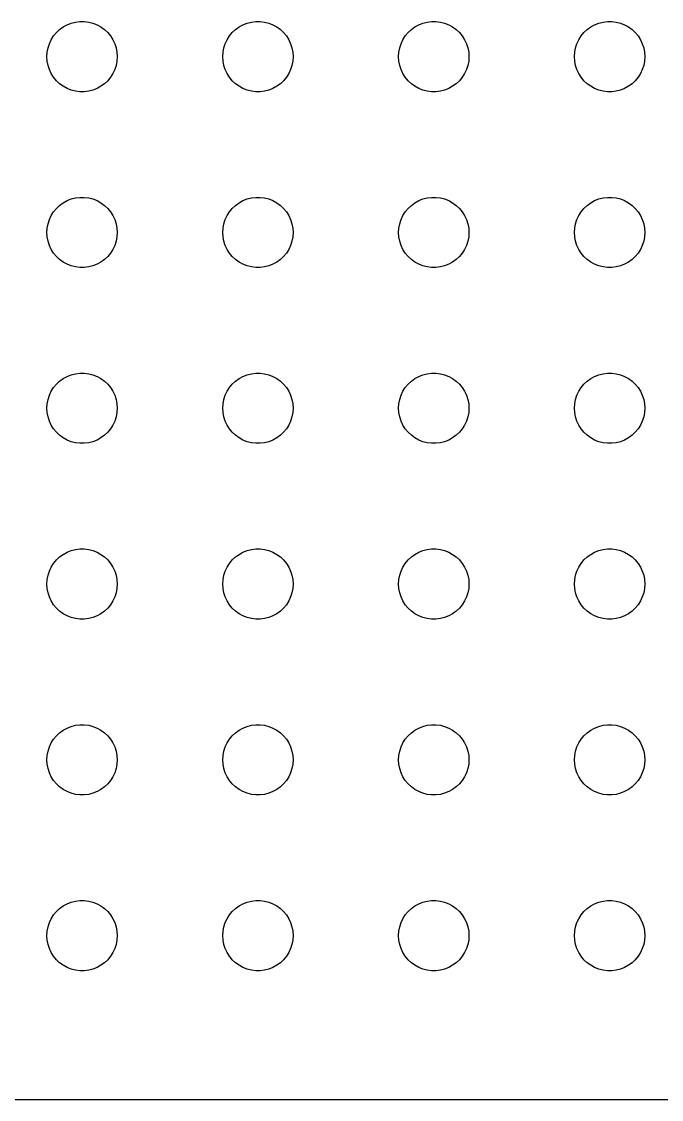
# Model space of a CAD drawing. Header units: metres. Extents: x -104 to 104, y -104 to 104.
# Drawn here: x 49.92 to 77.21, y -104.49 to -58.5 of the extents above; entities that cross this region are included whole.
import ezdxf

# ---------------------------------------------------------------- set-up
doc = ezdxf.new("R2010")
doc.units = ezdxf.units.M

msp = doc.modelspace()

# ---------------------------------------------------------------- linework, layer by layer
for p, q in [((51.4065, -58.9732), (51.5439, -58.8442)), ((51.5439, -58.8442), (51.6963, -58.7335)), ((51.6963, -58.7335), (51.8613, -58.6428)), ((51.8613, -58.6428), (52.0365, -58.5734)), ((52.0365, -58.5734), (52.2189, -58.5266)), ((52.2189, -58.5266), (52.4058, -58.503)), ((52.4058, -58.503), (52.5942, -58.503)), ((52.5942, -58.503), (52.7811, -58.5266)), ((52.7811, -58.5266), (52.9635, -58.5734)), ((52.9635, -58.5734), (53.1387, -58.6428)), ((53.1387, -58.6428), (53.3037, -58.7335)), ((53.3037, -58.7335), (53.4561, -58.8442)), ((53.4561, -58.8442), (53.5934, -58.9732)), ((58.9065, -58.9732), (59.0439, -58.8442)), ((59.0439, -58.8442), (59.1963, -58.7335)), ((59.1963, -58.7335), (59.3613, -58.6428)), ((59.3613, -58.6428), (59.5365, -58.5734)), ((59.5365, -58.5734), (59.7189, -58.5266)), ((59.7189, -58.5266), (59.9058, -58.503)), ((59.9058, -58.503), (60.0942, -58.503)), ((60.0942, -58.503), (60.2811, -58.5266)), ((60.2811, -58.5266), (60.4635, -58.5734)), ((60.4635, -58.5734), (60.6387, -58.6428)), ((60.6387, -58.6428), (60.8037, -58.7335)), ((60.8037, -58.7335), (60.9561, -58.8442)), ((60.9561, -58.8442), (61.0934, -58.9732)), ((66.4065, -58.9732), (66.5439, -58.8442)), ((66.5439, -58.8442), (66.6963, -58.7335)), ((66.6963, -58.7335), (66.8613, -58.6428)), ((66.8613, -58.6428), (67.0365, -58.5734)), ((67.0365, -58.5734), (67.2189, -58.5266)), ((67.2189, -58.5266), (67.4058, -58.503)), ((67.4058, -58.503), (67.5942, -58.503)), ((67.5942, -58.503), (67.7811, -58.5266)), ((67.7811, -58.5266), (67.9635, -58.5734)), ((67.9635, -58.5734), (68.1387, -58.6428)), ((68.1387, -58.6428), (68.3037, -58.7335)), ((68.3037, -58.7335), (68.4561, -58.8442)), ((68.4561, -58.8442), (68.5934, -58.9732)), ((73.9065, -58.9732), (74.0439, -58.8442)), ((74.0439, -58.8442), (74.1963, -58.7335)), ((74.1963, -58.7335), (74.3613, -58.6428)), ((74.3613, -58.6428), (74.5365, -58.5734)), ((74.5365, -58.5734), (74.7189, -58.5266)), ((74.7189, -58.5266), (74.9058, -58.503)), ((74.9058, -58.503), (75.0942, -58.503)), ((75.0942, -58.503), (75.2811, -58.5266)), ((75.2811, -58.5266), (75.4635, -58.5734)), ((75.4635, -58.5734), (75.6387, -58.6428)), ((75.6387, -58.6428), (75.8037, -58.7335)), ((75.8037, -58.7335), (75.9561, -58.8442)), ((75.9561, -58.8442), (76.0934, -58.9732)), ((51.1053, -59.4478), (51.1855, -59.2774)), ((51.1855, -59.2774), (51.2865, -59.1183)), ((51.2865, -59.1183), (51.4065, -58.9732)), ((53.5934, -58.9732), (53.7135, -59.1183)), ((53.7135, -59.1183), (53.8145, -59.2774)), ((53.8145, -59.2774), (53.8947, -59.4478)), ((58.6053, -59.4478), (58.6855, -59.2774)), ((58.6855, -59.2774), (58.7865, -59.1183)), ((58.7865, -59.1183), (58.9065, -58.9732)), ((61.0934, -58.9732), (61.2135, -59.1183)), ((61.2135, -59.1183), (61.3145, -59.2774)), ((61.3145, -59.2774), (61.3947, -59.4478)), ((66.1053, -59.4478), (66.1855, -59.2774)), ((66.1855, -59.2774), (66.2865, -59.1183)), ((66.2865, -59.1183), (66.4065, -58.9732)), ((68.5934, -58.9732), (68.7135, -59.1183)), ((68.7135, -59.1183), (68.8145, -59.2774)), ((68.8145, -59.2774), (68.8947, -59.4478)), ((73.6053, -59.4478), (73.6855, -59.2774)), ((73.6855, -59.2774), (73.7865, -59.1183)), ((73.7865, -59.1183), (73.9065, -58.9732)), ((76.0934, -58.9732), (76.2135, -59.1183)), ((76.2135, -59.1183), (76.3145, -59.2774)), ((76.3145, -59.2774), (76.3947, -59.4478)), ((51.0118, -59.812), (51.0471, -59.627)), ((51.0471, -59.627), (51.1053, -59.4478)), ((53.8947, -59.4478), (53.9529, -59.627)), ((53.9529, -59.627), (53.9882, -59.812)), ((58.5118, -59.812), (58.5471, -59.627)), ((58.5471, -59.627), (58.6053, -59.4478)), ((61.3947, -59.4478), (61.4529, -59.627)), ((61.4529, -59.627), (61.4882, -59.812)), ((66.0118, -59.812), (66.0471, -59.627)), ((66.0471, -59.627), (66.1053, -59.4478)), ((68.8947, -59.4478), (68.9529, -59.627)), ((68.9529, -59.627), (68.9882, -59.812)), ((73.5118, -59.812), (73.5471, -59.627)), ((73.5471, -59.627), (73.6053, -59.4478)), ((76.3947, -59.4478), (76.4529, -59.627)), ((76.4529, -59.627), (76.4882, -59.812)), ((51, -60), (51.0118, -59.812)), ((51.0118, -60.188), (51, -60)), ((51.0471, -60.373), (51.0118, -60.188)), ((53.9882, -60.188), (53.9529, -60.373)), ((53.9882, -59.812), (54, -60)), ((54, -60), (53.9882, -60.188)), ((58.5, -60), (58.5118, -59.812)), ((58.5118, -60.188), (58.5, -60)), ((58.5471, -60.373), (58.5118, -60.188)), ((61.4882, -60.188), (61.4529, -60.373)), ((61.4882, -59.812), (61.5, -60)), ((61.5, -60), (61.4882, -60.188)), ((66, -60), (66.0118, -59.812)), ((66.0118, -60.188), (66, -60)), ((66.0471, -60.373), (66.0118, -60.188)), ((68.9882, -60.188), (68.9529, -60.373)), ((68.9882, -59.812), (69, -60)), ((69, -60), (68.9882, -60.188)), ((73.5, -60), (73.5118, -59.812)), ((73.5118, -60.188), (73.5, -60)), ((73.5471, -60.373), (73.5118, -60.188)), ((76.4882, -60.188), (76.4529, -60.373)), ((76.4882, -59.812), (76.5, -60)), ((76.5, -60), (76.4882, -60.188)), ((51.1053, -60.5522), (51.0471, -60.373)), ((51.1855, -60.7226), (51.1053, -60.5522)), ((53.8947, -60.5522), (53.8145, -60.7226)), ((53.9529, -60.373), (53.8947, -60.5522)), ((58.6053, -60.5522), (58.5471, -60.373)), ((58.6855, -60.7226), (58.6053, -60.5522)), ((61.3947, -60.5522), (61.3145, -60.7226)), ((61.4529, -60.373), (61.3947, -60.5522)), ((66.1053, -60.5522), (66.0471, -60.373)), ((66.1855, -60.7226), (66.1053, -60.5522)), ((68.8947, -60.5522), (68.8145, -60.7226)), ((68.9529, -60.373), (68.8947, -60.5522)), ((73.6053, -60.5522), (73.5471, -60.373)), ((73.6855, -60.7226), (73.6053, -60.5522)), ((76.3947, -60.5522), (76.3145, -60.7226)), ((76.4529, -60.373), (76.3947, -60.5522)), ((51.2865, -60.8817), (51.1855, -60.7226)), ((51.4065, -61.0268), (51.2865, -60.8817)), ((51.5439, -61.1558), (51.4065, -61.0268)), ((51.6963, -61.2665), (51.5439, -61.1558)), ((53.4561, -61.1558), (53.3037, -61.2665)), ((53.5934, -61.0268), (53.4561, -61.1558)), ((53.7135, -60.8817), (53.5934, -61.0268)), ((53.8145, -60.7226), (53.7135, -60.8817)), ((58.7865, -60.8817), (58.6855, -60.7226)), ((58.9065, -61.0268), (58.7865, -60.8817)), ((59.0439, -61.1558), (58.9065, -61.0268)), ((59.1963, -61.2665), (59.0439, -61.1558)), ((60.9561, -61.1558), (60.8037, -61.2665)), ((61.0934, -61.0268), (60.9561, -61.1558)), ((61.2135, -60.8817), (61.0934, -61.0268)), ((61.3145, -60.7226), (61.2135, -60.8817)), ((66.2865, -60.8817), (66.1855, -60.7226)), ((66.4065, -61.0268), (66.2865, -60.8817)), ((66.5439, -61.1558), (66.4065, -61.0268)), ((66.6963, -61.2665), (66.5439, -61.1558)), ((68.4561, -61.1558), (68.3037, -61.2665)), ((68.5934, -61.0268), (68.4561, -61.1558)), ((68.7135, -60.8817), (68.5934, -61.0268)), ((68.8145, -60.7226), (68.7135, -60.8817)), ((73.7865, -60.8817), (73.6855, -60.7226)), ((73.9065, -61.0268), (73.7865, -60.8817)), ((74.0439, -61.1558), (73.9065, -61.0268)), ((74.1963, -61.2665), (74.0439, -61.1558)), ((75.9561, -61.1558), (75.8037, -61.2665)), ((76.0934, -61.0268), (75.9561, -61.1558)), ((76.2135, -60.8817), (76.0934, -61.0268)), ((76.3145, -60.7226), (76.2135, -60.8817)), ((51.8613, -61.3572), (51.6963, -61.2665)), ((52.0365, -61.4266), (51.8613, -61.3572)), ((52.2189, -61.4734), (52.0365, -61.4266)), ((52.4058, -61.497), (52.2189, -61.4734)), ((52.5942, -61.497), (52.4058, -61.497)), ((52.7811, -61.4734), (52.5942, -61.497)), ((52.9635, -61.4266), (52.7811, -61.4734)), ((53.1387, -61.3572), (52.9635, -61.4266)), ((53.3037, -61.2665), (53.1387, -61.3572)), ((59.3613, -61.3572), (59.1963, -61.2665)), ((59.5365, -61.4266), (59.3613, -61.3572)), ((59.7189, -61.4734), (59.5365, -61.4266)), ((59.9058, -61.497), (59.7189, -61.4734)), ((60.0942, -61.497), (59.9058, -61.497)), ((60.2811, -61.4734), (60.0942, -61.497)), ((60.4635, -61.4266), (60.2811, -61.4734)), ((60.6387, -61.3572), (60.4635, -61.4266)), ((60.8037, -61.2665), (60.6387, -61.3572)), ((66.8613, -61.3572), (66.6963, -61.2665)), ((67.0365, -61.4266), (66.8613, -61.3572)), ((67.2189, -61.4734), (67.0365, -61.4266)), ((67.4058, -61.497), (67.2189, -61.4734)), ((67.5942, -61.497), (67.4058, -61.497)), ((67.7811, -61.4734), (67.5942, -61.497)), ((67.9635, -61.4266), (67.7811, -61.4734)), ((68.1387, -61.3572), (67.9635, -61.4266)), ((68.3037, -61.2665), (68.1387, -61.3572)), ((74.3613, -61.3572), (74.1963, -61.2665)), ((74.5365, -61.4266), (74.3613, -61.3572)), ((74.7189, -61.4734), (74.5365, -61.4266)), ((74.9058, -61.497), (74.7189, -61.4734)), ((75.0942, -61.497), (74.9058, -61.497)), ((75.2811, -61.4734), (75.0942, -61.497)), ((75.4635, -61.4266), (75.2811, -61.4734)), ((75.6387, -61.3572), (75.4635, -61.4266)), ((75.8037, -61.2665), (75.6387, -61.3572)), ((51.6963, -66.2335), (51.8613, -66.1428)), ((51.8613, -66.1428), (52.0365, -66.0734)), ((52.0365, -66.0734), (52.2189, -66.0266)), ((52.2189, -66.0266), (52.4058, -66.003)), ((52.4058, -66.003), (52.5942, -66.003)), ((52.5942, -66.003), (52.7811, -66.0266)), ((52.7811, -66.0266), (52.9635, -66.0734)), ((52.9635, -66.0734), (53.1387, -66.1428)), ((53.1387, -66.1428), (53.3037, -66.2335)), ((59.1963, -66.2335), (59.3613, -66.1428)), ((59.3613, -66.1428), (59.5365, -66.0734)), ((59.5365, -66.0734), (59.7189, -66.0266)), ((59.7189, -66.0266), (59.9058, -66.003)), ((59.9058, -66.003), (60.0942, -66.003)), ((60.0942, -66.003), (60.2811, -66.0266)), ((60.2811, -66.0266), (60.4635, -66.0734)), ((60.4635, -66.0734), (60.6387, -66.1428)), ((60.6387, -66.1428), (60.8037, -66.2335)), ((66.6963, -66.2335), (66.8613, -66.1428)), ((66.8613, -66.1428), (67.0365, -66.0734)), ((67.0365, -66.0734), (67.2189, -66.0266)), ((67.2189, -66.0266), (67.4058, -66.003)), ((67.4058, -66.003), (67.5942, -66.003)), ((67.5942, -66.003), (67.7811, -66.0266)), ((67.7811, -66.0266), (67.9635, -66.0734)), ((67.9635, -66.0734), (68.1387, -66.1428)), ((68.1387, -66.1428), (68.3037, -66.2335)), ((74.1963, -66.2335), (74.3613, -66.1428)), ((74.3613, -66.1428), (74.5365, -66.0734)), ((74.5365, -66.0734), (74.7189, -66.0266)), ((74.7189, -66.0266), (74.9058, -66.003)), ((74.9058, -66.003), (75.0942, -66.003)), ((75.0942, -66.003), (75.2811, -66.0266)), ((75.2811, -66.0266), (75.4635, -66.0734)), ((75.4635, -66.0734), (75.6387, -66.1428)), ((75.6387, -66.1428), (75.8037, -66.2335)), ((51.1855, -66.7774), (51.2865, -66.6183)), ((51.2865, -66.6183), (51.4065, -66.4732)), ((51.4065, -66.4732), (51.5439, -66.3442)), ((51.5439, -66.3442), (51.6963, -66.2335)), ((53.3037, -66.2335), (53.4561, -66.3442)), ((53.4561, -66.3442), (53.5934, -66.4732)), ((53.5934, -66.4732), (53.7135, -66.6183)), ((53.7135, -66.6183), (53.8145, -66.7774)), ((58.6855, -66.7774), (58.7865, -66.6183)), ((58.7865, -66.6183), (58.9065, -66.4732)), ((58.9065, -66.4732), (59.0439, -66.3442)), ((59.0439, -66.3442), (59.1963, -66.2335)), ((60.8037, -66.2335), (60.9561, -66.3442)), ((60.9561, -66.3442), (61.0934, -66.4732)), ((61.0934, -66.4732), (61.2135, -66.6183)), ((61.2135, -66.6183), (61.3145, -66.7774)), ((66.1855, -66.7774), (66.2865, -66.6183)), ((66.2865, -66.6183), (66.4065, -66.4732)), ((66.4065, -66.4732), (66.5439, -66.3442)), ((66.5439, -66.3442), (66.6963, -66.2335)), ((68.3037, -66.2335), (68.4561, -66.3442)), ((68.4561, -66.3442), (68.5934, -66.4732)), ((68.5934, -66.4732), (68.7135, -66.6183)), ((68.7135, -66.6183), (68.8145, -66.7774)), ((73.6855, -66.7774), (73.7865, -66.6183)), ((73.7865, -66.6183), (73.9065, -66.4732)), ((73.9065, -66.4732), (74.0439, -66.3442)), ((74.0439, -66.3442), (74.1963, -66.2335)), ((75.8037, -66.2335), (75.9561, -66.3442)), ((75.9561, -66.3442), (76.0934, -66.4732)), ((76.0934, -66.4732), (76.2135, -66.6183)), ((76.2135, -66.6183), (76.3145, -66.7774)), ((51.0118, -67.312), (51.0471, -67.127)), ((51.0471, -67.127), (51.1053, -66.9478)), ((51.1053, -66.9478), (51.1855, -66.7774)), ((53.8145, -66.7774), (53.8947, -66.9478)), ((53.8947, -66.9478), (53.9529, -67.127)), ((53.9529, -67.127), (53.9882, -67.312)), ((58.5118, -67.312), (58.5471, -67.127)), ((58.5471, -67.127), (58.6053, -66.9478)), ((58.6053, -66.9478), (58.6855, -66.7774)), ((61.3145, -66.7774), (61.3947, -66.9478)), ((61.3947, -66.9478), (61.4529, -67.127)), ((61.4529, -67.127), (61.4882, -67.312)), ((66.0118, -67.312), (66.0471, -67.127)), ((66.0471, -67.127), (66.1053, -66.9478)), ((66.1053, -66.9478), (66.1855, -66.7774)), ((68.8145, -66.7774), (68.8947, -66.9478)), ((68.8947, -66.9478), (68.9529, -67.127)), ((68.9529, -67.127), (68.9882, -67.312)), ((73.5118, -67.312), (73.5471, -67.127)), ((73.5471, -67.127), (73.6053, -66.9478)), ((73.6053, -66.9478), (73.6855, -66.7774)), ((76.3145, -66.7774), (76.3947, -66.9478)), ((76.3947, -66.9478), (76.4529, -67.127)), ((76.4529, -67.127), (76.4882, -67.312)), ((51, -67.5), (51.0118, -67.312)), ((51.0118, -67.688), (51, -67.5)), ((53.9882, -67.312), (54, -67.5)), ((54, -67.5), (53.9882, -67.688)), ((58.5, -67.5), (58.5118, -67.312)), ((58.5118, -67.688), (58.5, -67.5)), ((61.4882, -67.312), (61.5, -67.5)), ((61.5, -67.5), (61.4882, -67.688)), ((66, -67.5), (66.0118, -67.312)), ((66.0118, -67.688), (66, -67.5)), ((68.9882, -67.312), (69, -67.5)), ((69, -67.5), (68.9882, -67.688)), ((73.5, -67.5), (73.5118, -67.312)), ((73.5118, -67.688), (73.5, -67.5)), ((76.4882, -67.312), (76.5, -67.5)), ((76.5, -67.5), (76.4882, -67.688)), ((51.0471, -67.873), (51.0118, -67.688)), ((51.1053, -68.0522), (51.0471, -67.873)), ((51.1855, -68.2226), (51.1053, -68.0522)), ((53.8947, -68.0522), (53.8145, -68.2226)), ((53.9529, -67.873), (53.8947, -68.0522)), ((53.9882, -67.688), (53.9529, -67.873)), ((58.5471, -67.873), (58.5118, -67.688)), ((58.6053, -68.0522), (58.5471, -67.873)), ((58.6855, -68.2226), (58.6053, -68.0522)), ((61.3947, -68.0522), (61.3145, -68.2226)), ((61.4529, -67.873), (61.3947, -68.0522)), ((61.4882, -67.688), (61.4529, -67.873)), ((66.0471, -67.873), (66.0118, -67.688)), ((66.1053, -68.0522), (66.0471, -67.873)), ((66.1855, -68.2226), (66.1053, -68.0522)), ((68.8947, -68.0522), (68.8145, -68.2226)), ((68.9529, -67.873), (68.8947, -68.0522)), ((68.9882, -67.688), (68.9529, -67.873)), ((73.5471, -67.873), (73.5118, -67.688)), ((73.6053, -68.0522), (73.5471, -67.873)), ((73.6855, -68.2226), (73.6053, -68.0522)), ((76.3947, -68.0522), (76.3145, -68.2226)), ((76.4529, -67.873), (76.3947, -68.0522)), ((76.4882, -67.688), (76.4529, -67.873)), ((51.2865, -68.3817), (51.1855, -68.2226)), ((51.4065, -68.5268), (51.2865, -68.3817)), ((53.7135, -68.3817), (53.5934, -68.5268)), ((53.8145, -68.2226), (53.7135, -68.3817)), ((58.7865, -68.3817), (58.6855, -68.2226)), ((58.9065, -68.5268), (58.7865, -68.3817)), ((61.2135, -68.3817), (61.0934, -68.5268)), ((61.3145, -68.2226), (61.2135, -68.3817)), ((66.2865, -68.3817), (66.1855, -68.2226)), ((66.4065, -68.5268), (66.2865, -68.3817)), ((68.7135, -68.3817), (68.5934, -68.5268)), ((68.8145, -68.2226), (68.7135, -68.3817)), ((73.7865, -68.3817), (73.6855, -68.2226)), ((73.9065, -68.5268), (73.7865, -68.3817)), ((76.2135, -68.3817), (76.0934, -68.5268)), ((76.3145, -68.2226), (76.2135, -68.3817)), ((51.5439, -68.6558), (51.4065, -68.5268)), ((51.6963, -68.7665), (51.5439, -68.6558)), ((51.8613, -68.8572), (51.6963, -68.7665)), ((52.0365, -68.9266), (51.8613, -68.8572)), ((52.2189, -68.9734), (52.0365, -68.9266)), ((52.4058, -68.997), (52.2189, -68.9734)), ((52.7811, -68.9734), (52.5942, -68.997)), ((52.9635, -68.9266), (52.7811, -68.9734)), ((53.1387, -68.8572), (52.9635, -68.9266)), ((53.3037, -68.7665), (53.1387, -68.8572)), ((53.4561, -68.6558), (53.3037, -68.7665)), ((53.5934, -68.5268), (53.4561, -68.6558)), ((59.0439, -68.6558), (58.9065, -68.5268)), ((59.1963, -68.7665), (59.0439, -68.6558)), ((59.3613, -68.8572), (59.1963, -68.7665)), ((59.5365, -68.9266), (59.3613, -68.8572)), ((59.7189, -68.9734), (59.5365, -68.9266)), ((59.9058, -68.997), (59.7189, -68.9734)), ((60.2811, -68.9734), (60.0942, -68.997)), ((60.4635, -68.9266), (60.2811, -68.9734)), ((60.6387, -68.8572), (60.4635, -68.9266)), ((60.8037, -68.7665), (60.6387, -68.8572)), ((60.9561, -68.6558), (60.8037, -68.7665)), ((61.0934, -68.5268), (60.9561, -68.6558)), ((66.5439, -68.6558), (66.4065, -68.5268)), ((66.6963, -68.7665), (66.5439, -68.6558)), ((66.8613, -68.8572), (66.6963, -68.7665)), ((67.0365, -68.9266), (66.8613, -68.8572)), ((67.2189, -68.9734), (67.0365, -68.9266)), ((67.4058, -68.997), (67.2189, -68.9734)), ((67.7811, -68.9734), (67.5942, -68.997)), ((67.9635, -68.9266), (67.7811, -68.9734)), ((68.1387, -68.8572), (67.9635, -68.9266)), ((68.3037, -68.7665), (68.1387, -68.8572)), ((68.4561, -68.6558), (68.3037, -68.7665)), ((68.5934, -68.5268), (68.4561, -68.6558)), ((74.0439, -68.6558), (73.9065, -68.5268)), ((74.1963, -68.7665), (74.0439, -68.6558)), ((74.3613, -68.8572), (74.1963, -68.7665)), ((74.5365, -68.9266), (74.3613, -68.8572)), ((74.7189, -68.9734), (74.5365, -68.9266)), ((74.9058, -68.997), (74.7189, -68.9734)), ((75.2811, -68.9734), (75.0942, -68.997)), ((75.4635, -68.9266), (75.2811, -68.9734)), ((75.6387, -68.8572), (75.4635, -68.9266)), ((75.8037, -68.7665), (75.6387, -68.8572)), ((75.9561, -68.6558), (75.8037, -68.7665)), ((76.0934, -68.5268), (75.9561, -68.6558)), ((52.5942, -68.997), (52.4058, -68.997)), ((60.0942, -68.997), (59.9058, -68.997)), ((67.5942, -68.997), (67.4058, -68.997)), ((75.0942, -68.997), (74.9058, -68.997)), ((51.8613, -73.6428), (52.0365, -73.5734)), ((52.0365, -73.5734), (52.2189, -73.5266)), ((52.2189, -73.5266), (52.4058, -73.503)), ((52.4058, -73.503), (52.5942, -73.503)), ((52.5942, -73.503), (52.7811, -73.5266)), ((52.7811, -73.5266), (52.9635, -73.5734)), ((52.9635, -73.5734), (53.1387, -73.6428)), ((59.3613, -73.6428), (59.5365, -73.5734)), ((59.5365, -73.5734), (59.7189, -73.5266)), ((59.7189, -73.5266), (59.9058, -73.503)), ((59.9058, -73.503), (60.0942, -73.503)), ((60.0942, -73.503), (60.2811, -73.5266)), ((60.2811, -73.5266), (60.4635, -73.5734)), ((60.4635, -73.5734), (60.6387, -73.6428)), ((66.8613, -73.6428), (67.0365, -73.5734)), ((67.0365, -73.5734), (67.2189, -73.5266)), ((67.2189, -73.5266), (67.4058, -73.503)), ((67.4058, -73.503), (67.5942, -73.503)), ((67.5942, -73.503), (67.7811, -73.5266)), ((67.7811, -73.5266), (67.9635, -73.5734)), ((67.9635, -73.5734), (68.1387, -73.6428)), ((74.3613, -73.6428), (74.5365, -73.5734)), ((74.5365, -73.5734), (74.7189, -73.5266)), ((74.7189, -73.5266), (74.9058, -73.503)), ((74.9058, -73.503), (75.0942, -73.503)), ((75.0942, -73.503), (75.2811, -73.5266)), ((75.2811, -73.5266), (75.4635, -73.5734)), ((75.4635, -73.5734), (75.6387, -73.6428)), ((51.2865, -74.1183), (51.4065, -73.9732)), ((51.4065, -73.9732), (51.5439, -73.8442)), ((51.5439, -73.8442), (51.6963, -73.7335)), ((51.6963, -73.7335), (51.8613, -73.6428)), ((53.1387, -73.6428), (53.3037, -73.7335)), ((53.3037, -73.7335), (53.4561, -73.8442)), ((53.4561, -73.8442), (53.5934, -73.9732)), ((53.5934, -73.9732), (53.7135, -74.1183)), ((58.7865, -74.1183), (58.9065, -73.9732)), ((58.9065, -73.9732), (59.0439, -73.8442)), ((59.0439, -73.8442), (59.1963, -73.7335)), ((59.1963, -73.7335), (59.3613, -73.6428)), ((60.6387, -73.6428), (60.8037, -73.7335)), ((60.8037, -73.7335), (60.9561, -73.8442)), ((60.9561, -73.8442), (61.0934, -73.9732)), ((61.0934, -73.9732), (61.2135, -74.1183)), ((66.2865, -74.1183), (66.4065, -73.9732)), ((66.4065, -73.9732), (66.5439, -73.8442)), ((66.5439, -73.8442), (66.6963, -73.7335)), ((66.6963, -73.7335), (66.8613, -73.6428)), ((68.1387, -73.6428), (68.3037, -73.7335)), ((68.3037, -73.7335), (68.4561, -73.8442)), ((68.4561, -73.8442), (68.5934, -73.9732)), ((68.5934, -73.9732), (68.7135, -74.1183)), ((73.7865, -74.1183), (73.9065, -73.9732)), ((73.9065, -73.9732), (74.0439, -73.8442)), ((74.0439, -73.8442), (74.1963, -73.7335)), ((74.1963, -73.7335), (74.3613, -73.6428)), ((75.6387, -73.6428), (75.8037, -73.7335)), ((75.8037, -73.7335), (75.9561, -73.8442)), ((75.9561, -73.8442), (76.0934, -73.9732)), ((76.0934, -73.9732), (76.2135, -74.1183)), ((51.0471, -74.627), (51.1053, -74.4478)), ((51.1053, -74.4478), (51.1855, -74.2774)), ((51.1855, -74.2774), (51.2865, -74.1183)), ((53.7135, -74.1183), (53.8145, -74.2774)), ((53.8145, -74.2774), (53.8947, -74.4478)), ((53.8947, -74.4478), (53.9529, -74.627)), ((58.5471, -74.627), (58.6053, -74.4478)), ((58.6053, -74.4478), (58.6855, -74.2774)), ((58.6855, -74.2774), (58.7865, -74.1183)), ((61.2135, -74.1183), (61.3145, -74.2774)), ((61.3145, -74.2774), (61.3947, -74.4478)), ((61.3947, -74.4478), (61.4529, -74.627)), ((66.0471, -74.627), (66.1053, -74.4478)), ((66.1053, -74.4478), (66.1855, -74.2774)), ((66.1855, -74.2774), (66.2865, -74.1183)), ((68.7135, -74.1183), (68.8145, -74.2774)), ((68.8145, -74.2774), (68.8947, -74.4478)), ((68.8947, -74.4478), (68.9529, -74.627)), ((73.5471, -74.627), (73.6053, -74.4478)), ((73.6053, -74.4478), (73.6855, -74.2774)), ((73.6855, -74.2774), (73.7865, -74.1183)), ((76.2135, -74.1183), (76.3145, -74.2774)), ((76.3145, -74.2774), (76.3947, -74.4478)), ((76.3947, -74.4478), (76.4529, -74.627)), ((51, -75), (51.0118, -74.812)), ((51.0118, -74.812), (51.0471, -74.627)), ((53.9529, -74.627), (53.9882, -74.812)), ((53.9882, -74.812), (54, -75)), ((58.5, -75), (58.5118, -74.812)), ((58.5118, -74.812), (58.5471, -74.627)), ((61.4529, -74.627), (61.4882, -74.812)), ((61.4882, -74.812), (61.5, -75)), ((66, -75), (66.0118, -74.812)), ((66.0118, -74.812), (66.0471, -74.627)), ((68.9529, -74.627), (68.9882, -74.812)), ((68.9882, -74.812), (69, -75)), ((73.5, -75), (73.5118, -74.812)), ((73.5118, -74.812), (73.5471, -74.627)), ((76.4529, -74.627), (76.4882, -74.812)), ((76.4882, -74.812), (76.5, -75)), ((51.0118, -75.188), (51, -75)), ((51.0471, -75.373), (51.0118, -75.188)), ((51.1053, -75.5522), (51.0471, -75.373)), ((53.9529, -75.373), (53.8947, -75.5522)), ((53.9882, -75.188), (53.9529, -75.373)), ((54, -75), (53.9882, -75.188)), ((58.5118, -75.188), (58.5, -75)), ((58.5471, -75.373), (58.5118, -75.188)), ((58.6053, -75.5522), (58.5471, -75.373)), ((61.4529, -75.373), (61.3947, -75.5522)), ((61.4882, -75.188), (61.4529, -75.373)), ((61.5, -75), (61.4882, -75.188)), ((66.0118, -75.188), (66, -75)), ((66.0471, -75.373), (66.0118, -75.188)), ((66.1053, -75.5522), (66.0471, -75.373)), ((68.9529, -75.373), (68.8947, -75.5522)), ((68.9882, -75.188), (68.9529, -75.373)), ((69, -75), (68.9882, -75.188)), ((73.5118, -75.188), (73.5, -75)), ((73.5471, -75.373), (73.5118, -75.188)), ((73.6053, -75.5522), (73.5471, -75.373)), ((76.4529, -75.373), (76.3947, -75.5522)), ((76.4882, -75.188), (76.4529, -75.373)), ((76.5, -75), (76.4882, -75.188)), ((51.1855, -75.7226), (51.1053, -75.5522)), ((51.2865, -75.8817), (51.1855, -75.7226)), ((53.8145, -75.7226), (53.7135, -75.8817)), ((53.8947, -75.5522), (53.8145, -75.7226)), ((58.6855, -75.7226), (58.6053, -75.5522)), ((58.7865, -75.8817), (58.6855, -75.7226)), ((61.3145, -75.7226), (61.2135, -75.8817)), ((61.3947, -75.5522), (61.3145, -75.7226)), ((66.1855, -75.7226), (66.1053, -75.5522)), ((66.2865, -75.8817), (66.1855, -75.7226)), ((68.8145, -75.7226), (68.7135, -75.8817)), ((68.8947, -75.5522), (68.8145, -75.7226)), ((73.6855, -75.7226), (73.6053, -75.5522)), ((73.7865, -75.8817), (73.6855, -75.7226)), ((76.3145, -75.7226), (76.2135, -75.8817)), ((76.3947, -75.5522), (76.3145, -75.7226)), ((51.4065, -76.0268), (51.2865, -75.8817)), ((51.5439, -76.1558), (51.4065, -76.0268)), ((51.6963, -76.2665), (51.5439, -76.1558)), ((51.8613, -76.3572), (51.6963, -76.2665)), ((53.3037, -76.2665), (53.1387, -76.3572)), ((53.4561, -76.1558), (53.3037, -76.2665)), ((53.5934, -76.0268), (53.4561, -76.1558)), ((53.7135, -75.8817), (53.5934, -76.0268)), ((58.9065, -76.0268), (58.7865, -75.8817)), ((59.0439, -76.1558), (58.9065, -76.0268)), ((59.1963, -76.2665), (59.0439, -76.1558)), ((59.3613, -76.3572), (59.1963, -76.2665)), ((60.8037, -76.2665), (60.6387, -76.3572)), ((60.9561, -76.1558), (60.8037, -76.2665)), ((61.0934, -76.0268), (60.9561, -76.1558)), ((61.2135, -75.8817), (61.0934, -76.0268)), ((66.4065, -76.0268), (66.2865, -75.8817)), ((66.5439, -76.1558), (66.4065, -76.0268)), ((66.6963, -76.2665), (66.5439, -76.1558)), ((66.8613, -76.3572), (66.6963, -76.2665)), ((68.3037, -76.2665), (68.1387, -76.3572)), ((68.4561, -76.1558), (68.3037, -76.2665)), ((68.5934, -76.0268), (68.4561, -76.1558)), ((68.7135, -75.8817), (68.5934, -76.0268)), ((73.9065, -76.0268), (73.7865, -75.8817)), ((74.0439, -76.1558), (73.9065, -76.0268)), ((74.1963, -76.2665), (74.0439, -76.1558)), ((74.3613, -76.3572), (74.1963, -76.2665)), ((75.8037, -76.2665), (75.6387, -76.3572)), ((75.9561, -76.1558), (75.8037, -76.2665)), ((76.0934, -76.0268), (75.9561, -76.1558)), ((76.2135, -75.8817), (76.0934, -76.0268)), ((52.0365, -76.4266), (51.8613, -76.3572)), ((52.2189, -76.4734), (52.0365, -76.4266)), ((52.4058, -76.497), (52.2189, -76.4734)), ((52.5942, -76.497), (52.4058, -76.497)), ((52.7811, -76.4734), (52.5942, -76.497)), ((52.9635, -76.4266), (52.7811, -76.4734)), ((53.1387, -76.3572), (52.9635, -76.4266)), ((59.5365, -76.4266), (59.3613, -76.3572)), ((59.7189, -76.4734), (59.5365, -76.4266)), ((59.9058, -76.497), (59.7189, -76.4734)), ((60.0942, -76.497), (59.9058, -76.497)), ((60.2811, -76.4734), (60.0942, -76.497)), ((60.4635, -76.4266), (60.2811, -76.4734)), ((60.6387, -76.3572), (60.4635, -76.4266)), ((67.0365, -76.4266), (66.8613, -76.3572)), ((67.2189, -76.4734), (67.0365, -76.4266)), ((67.4058, -76.497), (67.2189, -76.4734)), ((67.5942, -76.497), (67.4058, -76.497)), ((67.7811, -76.4734), (67.5942, -76.497)), ((67.9635, -76.4266), (67.7811, -76.4734)), ((68.1387, -76.3572), (67.9635, -76.4266)), ((74.5365, -76.4266), (74.3613, -76.3572)), ((74.7189, -76.4734), (74.5365, -76.4266)), ((74.9058, -76.497), (74.7189, -76.4734)), ((75.0942, -76.497), (74.9058, -76.497)), ((75.2811, -76.4734), (75.0942, -76.497)), ((75.4635, -76.4266), (75.2811, -76.4734)), ((75.6387, -76.3572), (75.4635, -76.4266)), ((51.4065, -81.4732), (51.5439, -81.3442)), ((51.5439, -81.3442), (51.6963, -81.2335)), ((51.6963, -81.2335), (51.8613, -81.1428)), ((51.8613, -81.1428), (52.0365, -81.0734)), ((52.0365, -81.0734), (52.2189, -81.0266)), ((52.2189, -81.0266), (52.4058, -81.003)), ((52.4058, -81.003), (52.5942, -81.003)), ((52.5942, -81.003), (52.7811, -81.0266)), ((52.7811, -81.0266), (52.9635, -81.0734)), ((52.9635, -81.0734), (53.1387, -81.1428)), ((53.1387, -81.1428), (53.3037, -81.2335)), ((53.3037, -81.2335), (53.4561, -81.3442)), ((53.4561, -81.3442), (53.5934, -81.4732)), ((58.9065, -81.4732), (59.0439, -81.3442)), ((59.0439, -81.3442), (59.1963, -81.2335)), ((59.1963, -81.2335), (59.3613, -81.1428)), ((59.3613, -81.1428), (59.5365, -81.0734)), ((59.5365, -81.0734), (59.7189, -81.0266)), ((59.7189, -81.0266), (59.9058, -81.003)), ((59.9058, -81.003), (60.0942, -81.003)), ((60.0942, -81.003), (60.2811, -81.0266)), ((60.2811, -81.0266), (60.4635, -81.0734)), ((60.4635, -81.0734), (60.6387, -81.1428)), ((60.6387, -81.1428), (60.8037, -81.2335)), ((60.8037, -81.2335), (60.9561, -81.3442)), ((60.9561, -81.3442), (61.0934, -81.4732)), ((66.4065, -81.4732), (66.5439, -81.3442)), ((66.5439, -81.3442), (66.6963, -81.2335)), ((66.6963, -81.2335), (66.8613, -81.1428)), ((66.8613, -81.1428), (67.0365, -81.0734)), ((67.0365, -81.0734), (67.2189, -81.0266)), ((67.2189, -81.0266), (67.4058, -81.003)), ((67.4058, -81.003), (67.5942, -81.003)), ((67.5942, -81.003), (67.7811, -81.0266)), ((67.7811, -81.0266), (67.9635, -81.0734)), ((67.9635, -81.0734), (68.1387, -81.1428)), ((68.1387, -81.1428), (68.3037, -81.2335)), ((68.3037, -81.2335), (68.4561, -81.3442)), ((68.4561, -81.3442), (68.5934, -81.4732)), ((73.9065, -81.4732), (74.0439, -81.3442)), ((74.0439, -81.3442), (74.1963, -81.2335)), ((74.1963, -81.2335), (74.3613, -81.1428)), ((74.3613, -81.1428), (74.5365, -81.0734)), ((74.5365, -81.0734), (74.7189, -81.0266)), ((74.7189, -81.0266), (74.9058, -81.003)), ((74.9058, -81.003), (75.0942, -81.003)), ((75.0942, -81.003), (75.2811, -81.0266)), ((75.2811, -81.0266), (75.4635, -81.0734)), ((75.4635, -81.0734), (75.6387, -81.1428)), ((75.6387, -81.1428), (75.8037, -81.2335)), ((75.8037, -81.2335), (75.9561, -81.3442)), ((75.9561, -81.3442), (76.0934, -81.4732)), ((51.1053, -81.9478), (51.1855, -81.7774)), ((51.1855, -81.7774), (51.2865, -81.6183)), ((51.2865, -81.6183), (51.4065, -81.4732)), ((53.5934, -81.4732), (53.7135, -81.6183)), ((53.7135, -81.6183), (53.8145, -81.7774)), ((53.8145, -81.7774), (53.8947, -81.9478)), ((58.6053, -81.9478), (58.6855, -81.7774)), ((58.6855, -81.7774), (58.7865, -81.6183)), ((58.7865, -81.6183), (58.9065, -81.4732)), ((61.0934, -81.4732), (61.2135, -81.6183)), ((61.2135, -81.6183), (61.3145, -81.7774)), ((61.3145, -81.7774), (61.3947, -81.9478)), ((66.1053, -81.9478), (66.1855, -81.7774)), ((66.1855, -81.7774), (66.2865, -81.6183)), ((66.2865, -81.6183), (66.4065, -81.4732)), ((68.5934, -81.4732), (68.7135, -81.6183)), ((68.7135, -81.6183), (68.8145, -81.7774)), ((68.8145, -81.7774), (68.8947, -81.9478)), ((73.6053, -81.9478), (73.6855, -81.7774)), ((73.6855, -81.7774), (73.7865, -81.6183)), ((73.7865, -81.6183), (73.9065, -81.4732)), ((76.0934, -81.4732), (76.2135, -81.6183)), ((76.2135, -81.6183), (76.3145, -81.7774)), ((76.3145, -81.7774), (76.3947, -81.9478)), ((51, -82.5), (51.0118, -82.312)), ((51.0118, -82.312), (51.0471, -82.127)), ((51.0471, -82.127), (51.1053, -81.9478)), ((53.8947, -81.9478), (53.9529, -82.127)), ((53.9529, -82.127), (53.9882, -82.312)), ((53.9882, -82.312), (54, -82.5)), ((58.5, -82.5), (58.5118, -82.312)), ((58.5118, -82.312), (58.5471, -82.127)), ((58.5471, -82.127), (58.6053, -81.9478)), ((61.3947, -81.9478), (61.4529, -82.127)), ((61.4529, -82.127), (61.4882, -82.312)), ((61.4882, -82.312), (61.5, -82.5)), ((66, -82.5), (66.0118, -82.312)), ((66.0118, -82.312), (66.0471, -82.127)), ((66.0471, -82.127), (66.1053, -81.9478)), ((68.8947, -81.9478), (68.9529, -82.127)), ((68.9529, -82.127), (68.9882, -82.312)), ((68.9882, -82.312), (69, -82.5)), ((73.5, -82.5), (73.5118, -82.312)), ((73.5118, -82.312), (73.5471, -82.127)), ((73.5471, -82.127), (73.6053, -81.9478)), ((76.3947, -81.9478), (76.4529, -82.127)), ((76.4529, -82.127), (76.4882, -82.312)), ((76.4882, -82.312), (76.5, -82.5)), ((51.0118, -82.688), (51, -82.5)), ((51.0471, -82.873), (51.0118, -82.688)), ((53.9882, -82.688), (53.9529, -82.873)), ((54, -82.5), (53.9882, -82.688)), ((58.5118, -82.688), (58.5, -82.5)), ((58.5471, -82.873), (58.5118, -82.688)), ((61.4882, -82.688), (61.4529, -82.873)), ((61.5, -82.5), (61.4882, -82.688)), ((66.0118, -82.688), (66, -82.5)), ((66.0471, -82.873), (66.0118, -82.688)), ((68.9882, -82.688), (68.9529, -82.873)), ((69, -82.5), (68.9882, -82.688)), ((73.5118, -82.688), (73.5, -82.5)), ((73.5471, -82.873), (73.5118, -82.688)), ((76.4882, -82.688), (76.4529, -82.873)), ((76.5, -82.5), (76.4882, -82.688)), ((51.1053, -83.0522), (51.0471, -82.873)), ((51.1855, -83.2226), (51.1053, -83.0522)), ((51.2865, -83.3817), (51.1855, -83.2226)), ((53.8145, -83.2226), (53.7135, -83.3817)), ((53.8947, -83.0522), (53.8145, -83.2226)), ((53.9529, -82.873), (53.8947, -83.0522)), ((58.6053, -83.0522), (58.5471, -82.873)), ((58.6855, -83.2226), (58.6053, -83.0522)), ((58.7865, -83.3817), (58.6855, -83.2226)), ((61.3145, -83.2226), (61.2135, -83.3817)), ((61.3947, -83.0522), (61.3145, -83.2226)), ((61.4529, -82.873), (61.3947, -83.0522)), ((66.1053, -83.0522), (66.0471, -82.873)), ((66.1855, -83.2226), (66.1053, -83.0522)), ((66.2865, -83.3817), (66.1855, -83.2226)), ((68.8145, -83.2226), (68.7135, -83.3817)), ((68.8947, -83.0522), (68.8145, -83.2226)), ((68.9529, -82.873), (68.8947, -83.0522)), ((73.6053, -83.0522), (73.5471, -82.873)), ((73.6855, -83.2226), (73.6053, -83.0522)), ((73.7865, -83.3817), (73.6855, -83.2226)), ((76.3145, -83.2226), (76.2135, -83.3817)), ((76.3947, -83.0522), (76.3145, -83.2226)), ((76.4529, -82.873), (76.3947, -83.0522)), ((51.4065, -83.5268), (51.2865, -83.3817)), ((51.5439, -83.6558), (51.4065, -83.5268)), ((51.6963, -83.7665), (51.5439, -83.6558)), ((53.4561, -83.6558), (53.3037, -83.7665)), ((53.5934, -83.5268), (53.4561, -83.6558)), ((53.7135, -83.3817), (53.5934, -83.5268)), ((58.9065, -83.5268), (58.7865, -83.3817)), ((59.0439, -83.6558), (58.9065, -83.5268)), ((59.1963, -83.7665), (59.0439, -83.6558)), ((60.9561, -83.6558), (60.8037, -83.7665)), ((61.0934, -83.5268), (60.9561, -83.6558)), ((61.2135, -83.3817), (61.0934, -83.5268)), ((66.4065, -83.5268), (66.2865, -83.3817)), ((66.5439, -83.6558), (66.4065, -83.5268)), ((66.6963, -83.7665), (66.5439, -83.6558)), ((68.4561, -83.6558), (68.3037, -83.7665)), ((68.5934, -83.5268), (68.4561, -83.6558)), ((68.7135, -83.3817), (68.5934, -83.5268)), ((73.9065, -83.5268), (73.7865, -83.3817)), ((74.0439, -83.6558), (73.9065, -83.5268)), ((74.1963, -83.7665), (74.0439, -83.6558)), ((75.9561, -83.6558), (75.8037, -83.7665)), ((76.0934, -83.5268), (75.9561, -83.6558)), ((76.2135, -83.3817), (76.0934, -83.5268)), ((51.8613, -83.8572), (51.6963, -83.7665)), ((52.0365, -83.9266), (51.8613, -83.8572)), ((52.2189, -83.9734), (52.0365, -83.9266)), ((52.4058, -83.997), (52.2189, -83.9734)), ((52.5942, -83.997), (52.4058, -83.997)), ((52.7811, -83.9734), (52.5942, -83.997)), ((52.9635, -83.9266), (52.7811, -83.9734)), ((53.1387, -83.8572), (52.9635, -83.9266)), ((53.3037, -83.7665), (53.1387, -83.8572)), ((59.3613, -83.8572), (59.1963, -83.7665)), ((59.5365, -83.9266), (59.3613, -83.8572)), ((59.7189, -83.9734), (59.5365, -83.9266)), ((59.9058, -83.997), (59.7189, -83.9734)), ((60.0942, -83.997), (59.9058, -83.997)), ((60.2811, -83.9734), (60.0942, -83.997)), ((60.4635, -83.9266), (60.2811, -83.9734)), ((60.6387, -83.8572), (60.4635, -83.9266)), ((60.8037, -83.7665), (60.6387, -83.8572)), ((66.8613, -83.8572), (66.6963, -83.7665)), ((67.0365, -83.9266), (66.8613, -83.8572)), ((67.2189, -83.9734), (67.0365, -83.9266)), ((67.4058, -83.997), (67.2189, -83.9734)), ((67.5942, -83.997), (67.4058, -83.997)), ((67.7811, -83.9734), (67.5942, -83.997)), ((67.9635, -83.9266), (67.7811, -83.9734)), ((68.1387, -83.8572), (67.9635, -83.9266)), ((68.3037, -83.7665), (68.1387, -83.8572)), ((74.3613, -83.8572), (74.1963, -83.7665)), ((74.5365, -83.9266), (74.3613, -83.8572)), ((74.7189, -83.9734), (74.5365, -83.9266)), ((74.9058, -83.997), (74.7189, -83.9734)), ((75.0942, -83.997), (74.9058, -83.997)), ((75.2811, -83.9734), (75.0942, -83.997)), ((75.4635, -83.9266), (75.2811, -83.9734)), ((75.6387, -83.8572), (75.4635, -83.9266)), ((75.8037, -83.7665), (75.6387, -83.8572)), ((51.5439, -88.8442), (51.6963, -88.7335)), ((51.6963, -88.7335), (51.8613, -88.6428)), ((51.8613, -88.6428), (52.0365, -88.5734)), ((52.0365, -88.5734), (52.2189, -88.5266)), ((52.2189, -88.5266), (52.4058, -88.503)), ((52.4058, -88.503), (52.5942, -88.503)), ((52.5942, -88.503), (52.7811, -88.5266)), ((52.7811, -88.5266), (52.9635, -88.5734)), ((52.9635, -88.5734), (53.1387, -88.6428)), ((53.1387, -88.6428), (53.3037, -88.7335)), ((53.3037, -88.7335), (53.4561, -88.8442)), ((59.0439, -88.8442), (59.1963, -88.7335)), ((59.1963, -88.7335), (59.3613, -88.6428)), ((59.3613, -88.6428), (59.5365, -88.5734)), ((59.5365, -88.5734), (59.7189, -88.5266)), ((59.7189, -88.5266), (59.9058, -88.503)), ((59.9058, -88.503), (60.0942, -88.503)), ((60.0942, -88.503), (60.2811, -88.5266)), ((60.2811, -88.5266), (60.4635, -88.5734)), ((60.4635, -88.5734), (60.6387, -88.6428)), ((60.6387, -88.6428), (60.8037, -88.7335)), ((60.8037, -88.7335), (60.9561, -88.8442)), ((66.5439, -88.8442), (66.6963, -88.7335)), ((66.6963, -88.7335), (66.8613, -88.6428)), ((66.8613, -88.6428), (67.0365, -88.5734)), ((67.0365, -88.5734), (67.2189, -88.5266)), ((67.2189, -88.5266), (67.4058, -88.503)), ((67.4058, -88.503), (67.5942, -88.503)), ((67.5942, -88.503), (67.7811, -88.5266)), ((67.7811, -88.5266), (67.9635, -88.5734)), ((67.9635, -88.5734), (68.1387, -88.6428)), ((68.1387, -88.6428), (68.3037, -88.7335)), ((68.3037, -88.7335), (68.4561, -88.8442)), ((74.0439, -88.8442), (74.1963, -88.7335)), ((74.1963, -88.7335), (74.3613, -88.6428)), ((74.3613, -88.6428), (74.5365, -88.5734)), ((74.5365, -88.5734), (74.7189, -88.5266)), ((74.7189, -88.5266), (74.9058, -88.503)), ((74.9058, -88.503), (75.0942, -88.503)), ((75.0942, -88.503), (75.2811, -88.5266)), ((75.2811, -88.5266), (75.4635, -88.5734)), ((75.4635, -88.5734), (75.6387, -88.6428)), ((75.6387, -88.6428), (75.8037, -88.7335)), ((75.8037, -88.7335), (75.9561, -88.8442)), ((51.1855, -89.2774), (51.2865, -89.1183)), ((51.2865, -89.1183), (51.4065, -88.9732)), ((51.4065, -88.9732), (51.5439, -88.8442)), ((53.4561, -88.8442), (53.5934, -88.9732)), ((53.5934, -88.9732), (53.7135, -89.1183)), ((53.7135, -89.1183), (53.8145, -89.2774)), ((58.6855, -89.2774), (58.7865, -89.1183)), ((58.7865, -89.1183), (58.9065, -88.9732)), ((58.9065, -88.9732), (59.0439, -88.8442)), ((60.9561, -88.8442), (61.0934, -88.9732)), ((61.0934, -88.9732), (61.2135, -89.1183)), ((61.2135, -89.1183), (61.3145, -89.2774)), ((66.1855, -89.2774), (66.2865, -89.1183)), ((66.2865, -89.1183), (66.4065, -88.9732)), ((66.4065, -88.9732), (66.5439, -88.8442)), ((68.4561, -88.8442), (68.5934, -88.9732)), ((68.5934, -88.9732), (68.7135, -89.1183)), ((68.7135, -89.1183), (68.8145, -89.2774)), ((73.6855, -89.2774), (73.7865, -89.1183)), ((73.7865, -89.1183), (73.9065, -88.9732)), ((73.9065, -88.9732), (74.0439, -88.8442)), ((75.9561, -88.8442), (76.0934, -88.9732)), ((76.0934, -88.9732), (76.2135, -89.1183)), ((76.2135, -89.1183), (76.3145, -89.2774)), ((51.0118, -89.812), (51.0471, -89.627)), ((51.0471, -89.627), (51.1053, -89.4478)), ((51.1053, -89.4478), (51.1855, -89.2774)), ((53.8145, -89.2774), (53.8947, -89.4478)), ((53.8947, -89.4478), (53.9529, -89.627)), ((53.9529, -89.627), (53.9882, -89.812)), ((58.5118, -89.812), (58.5471, -89.627)), ((58.5471, -89.627), (58.6053, -89.4478)), ((58.6053, -89.4478), (58.6855, -89.2774)), ((61.3145, -89.2774), (61.3947, -89.4478)), ((61.3947, -89.4478), (61.4529, -89.627)), ((61.4529, -89.627), (61.4882, -89.812)), ((66.0118, -89.812), (66.0471, -89.627)), ((66.0471, -89.627), (66.1053, -89.4478)), ((66.1053, -89.4478), (66.1855, -89.2774)), ((68.8145, -89.2774), (68.8947, -89.4478)), ((68.8947, -89.4478), (68.9529, -89.627)), ((68.9529, -89.627), (68.9882, -89.812)), ((73.5118, -89.812), (73.5471, -89.627)), ((73.5471, -89.627), (73.6053, -89.4478)), ((73.6053, -89.4478), (73.6855, -89.2774)), ((76.3145, -89.2774), (76.3947, -89.4478)), ((76.3947, -89.4478), (76.4529, -89.627)), ((76.4529, -89.627), (76.4882, -89.812)), ((51, -90), (51.0118, -89.812)), ((51.0118, -90.188), (51, -90)), ((53.9882, -89.812), (54, -90)), ((54, -90), (53.9882, -90.188)), ((58.5, -90), (58.5118, -89.812)), ((58.5118, -90.188), (58.5, -90)), ((61.4882, -89.812), (61.5, -90)), ((61.5, -90), (61.4882, -90.188)), ((66, -90), (66.0118, -89.812)), ((66.0118, -90.188), (66, -90)), ((68.9882, -89.812), (69, -90)), ((69, -90), (68.9882, -90.188)), ((73.5, -90), (73.5118, -89.812)), ((73.5118, -90.188), (73.5, -90)), ((76.4882, -89.812), (76.5, -90)), ((76.5, -90), (76.4882, -90.188)), ((51.0471, -90.373), (51.0118, -90.188)), ((51.1053, -90.5522), (51.0471, -90.373)), ((51.1855, -90.7226), (51.1053, -90.5522)), ((53.8947, -90.5522), (53.8145, -90.7226)), ((53.9529, -90.373), (53.8947, -90.5522)), ((53.9882, -90.188), (53.9529, -90.373)), ((58.5471, -90.373), (58.5118, -90.188)), ((58.6053, -90.5522), (58.5471, -90.373)), ((58.6855, -90.7226), (58.6053, -90.5522)), ((61.3947, -90.5522), (61.3145, -90.7226)), ((61.4529, -90.373), (61.3947, -90.5522)), ((61.4882, -90.188), (61.4529, -90.373)), ((66.0471, -90.373), (66.0118, -90.188)), ((66.1053, -90.5522), (66.0471, -90.373)), ((66.1855, -90.7226), (66.1053, -90.5522)), ((68.8947, -90.5522), (68.8145, -90.7226)), ((68.9529, -90.373), (68.8947, -90.5522)), ((68.9882, -90.188), (68.9529, -90.373)), ((73.5471, -90.373), (73.5118, -90.188)), ((73.6053, -90.5522), (73.5471, -90.373)), ((73.6855, -90.7226), (73.6053, -90.5522)), ((76.3947, -90.5522), (76.3145, -90.7226)), ((76.4529, -90.373), (76.3947, -90.5522)), ((76.4882, -90.188), (76.4529, -90.373)), ((51.2865, -90.8817), (51.1855, -90.7226)), ((51.4065, -91.0268), (51.2865, -90.8817)), ((51.5439, -91.1558), (51.4065, -91.0268)), ((53.5934, -91.0268), (53.4561, -91.1558)), ((53.7135, -90.8817), (53.5934, -91.0268)), ((53.8145, -90.7226), (53.7135, -90.8817)), ((58.7865, -90.8817), (58.6855, -90.7226)), ((58.9065, -91.0268), (58.7865, -90.8817)), ((59.0439, -91.1558), (58.9065, -91.0268)), ((61.0934, -91.0268), (60.9561, -91.1558)), ((61.2135, -90.8817), (61.0934, -91.0268)), ((61.3145, -90.7226), (61.2135, -90.8817)), ((66.2865, -90.8817), (66.1855, -90.7226)), ((66.4065, -91.0268), (66.2865, -90.8817)), ((66.5439, -91.1558), (66.4065, -91.0268)), ((68.5934, -91.0268), (68.4561, -91.1558)), ((68.7135, -90.8817), (68.5934, -91.0268)), ((68.8145, -90.7226), (68.7135, -90.8817)), ((73.7865, -90.8817), (73.6855, -90.7226)), ((73.9065, -91.0268), (73.7865, -90.8817)), ((74.0439, -91.1558), (73.9065, -91.0268)), ((76.0934, -91.0268), (75.9561, -91.1558)), ((76.2135, -90.8817), (76.0934, -91.0268)), ((76.3145, -90.7226), (76.2135, -90.8817)), ((51.6963, -91.2665), (51.5439, -91.1558)), ((51.8613, -91.3572), (51.6963, -91.2665)), ((52.0365, -91.4266), (51.8613, -91.3572)), ((52.2189, -91.4734), (52.0365, -91.4266)), ((52.4058, -91.497), (52.2189, -91.4734)), ((52.5942, -91.497), (52.4058, -91.497)), ((52.7811, -91.4734), (52.5942, -91.497)), ((52.9635, -91.4266), (52.7811, -91.4734)), ((53.1387, -91.3572), (52.9635, -91.4266)), ((53.3037, -91.2665), (53.1387, -91.3572)), ((53.4561, -91.1558), (53.3037, -91.2665)), ((59.1963, -91.2665), (59.0439, -91.1558)), ((59.3613, -91.3572), (59.1963, -91.2665)), ((59.5365, -91.4266), (59.3613, -91.3572)), ((59.7189, -91.4734), (59.5365, -91.4266)), ((59.9058, -91.497), (59.7189, -91.4734)), ((60.0942, -91.497), (59.9058, -91.497)), ((60.2811, -91.4734), (60.0942, -91.497)), ((60.4635, -91.4266), (60.2811, -91.4734)), ((60.6387, -91.3572), (60.4635, -91.4266)), ((60.8037, -91.2665), (60.6387, -91.3572)), ((60.9561, -91.1558), (60.8037, -91.2665)), ((66.6963, -91.2665), (66.5439, -91.1558)), ((66.8613, -91.3572), (66.6963, -91.2665)), ((67.0365, -91.4266), (66.8613, -91.3572)), ((67.2189, -91.4734), (67.0365, -91.4266)), ((67.4058, -91.497), (67.2189, -91.4734)), ((67.5942, -91.497), (67.4058, -91.497)), ((67.7811, -91.4734), (67.5942, -91.497)), ((67.9635, -91.4266), (67.7811, -91.4734)), ((68.1387, -91.3572), (67.9635, -91.4266)), ((68.3037, -91.2665), (68.1387, -91.3572)), ((68.4561, -91.1558), (68.3037, -91.2665)), ((74.1963, -91.2665), (74.0439, -91.1558)), ((74.3613, -91.3572), (74.1963, -91.2665)), ((74.5365, -91.4266), (74.3613, -91.3572)), ((74.7189, -91.4734), (74.5365, -91.4266)), ((74.9058, -91.497), (74.7189, -91.4734)), ((75.0942, -91.497), (74.9058, -91.497)), ((75.2811, -91.4734), (75.0942, -91.497)), ((75.4635, -91.4266), (75.2811, -91.4734)), ((75.6387, -91.3572), (75.4635, -91.4266)), ((75.8037, -91.2665), (75.6387, -91.3572)), ((75.9561, -91.1558), (75.8037, -91.2665)), ((51.8613, -96.1428), (52.0365, -96.0734)), ((52.0365, -96.0734), (52.2189, -96.0266)), ((52.2189, -96.0266), (52.4058, -96.003)), ((52.4058, -96.003), (52.5942, -96.003)), ((52.5942, -96.003), (52.7811, -96.0266)), ((52.7811, -96.0266), (52.9635, -96.0734)), ((52.9635, -96.0734), (53.1387, -96.1428)), ((59.3613, -96.1428), (59.5365, -96.0734)), ((59.5365, -96.0734), (59.7189, -96.0266)), ((59.7189, -96.0266), (59.9058, -96.003)), ((59.9058, -96.003), (60.0942, -96.003)), ((60.0942, -96.003), (60.2811, -96.0266)), ((60.2811, -96.0266), (60.4635, -96.0734)), ((60.4635, -96.0734), (60.6387, -96.1428)), ((66.8613, -96.1428), (67.0365, -96.0734)), ((67.0365, -96.0734), (67.2189, -96.0266)), ((67.2189, -96.0266), (67.4058, -96.003)), ((67.4058, -96.003), (67.5942, -96.003)), ((67.5942, -96.003), (67.7811, -96.0266)), ((67.7811, -96.0266), (67.9635, -96.0734)), ((67.9635, -96.0734), (68.1387, -96.1428)), ((74.3613, -96.1428), (74.5365, -96.0734)), ((74.5365, -96.0734), (74.7189, -96.0266)), ((74.7189, -96.0266), (74.9058, -96.003)), ((74.9058, -96.003), (75.0942, -96.003)), ((75.0942, -96.003), (75.2811, -96.0266)), ((75.2811, -96.0266), (75.4635, -96.0734)), ((75.4635, -96.0734), (75.6387, -96.1428)), ((51.2865, -96.6183), (51.4065, -96.4732)), ((51.4065, -96.4732), (51.5439, -96.3442)), ((51.5439, -96.3442), (51.6963, -96.2335)), ((51.6963, -96.2335), (51.8613, -96.1428)), ((53.1387, -96.1428), (53.3037, -96.2335)), ((53.3037, -96.2335), (53.4561, -96.3442)), ((53.4561, -96.3442), (53.5934, -96.4732)), ((53.5934, -96.4732), (53.7135, -96.6183)), ((58.7865, -96.6183), (58.9065, -96.4732)), ((58.9065, -96.4732), (59.0439, -96.3442)), ((59.0439, -96.3442), (59.1963, -96.2335)), ((59.1963, -96.2335), (59.3613, -96.1428)), ((60.6387, -96.1428), (60.8037, -96.2335)), ((60.8037, -96.2335), (60.9561, -96.3442)), ((60.9561, -96.3442), (61.0934, -96.4732)), ((61.0934, -96.4732), (61.2135, -96.6183)), ((66.2865, -96.6183), (66.4065, -96.4732)), ((66.4065, -96.4732), (66.5439, -96.3442)), ((66.5439, -96.3442), (66.6963, -96.2335)), ((66.6963, -96.2335), (66.8613, -96.1428)), ((68.1387, -96.1428), (68.3037, -96.2335)), ((68.3037, -96.2335), (68.4561, -96.3442)), ((68.4561, -96.3442), (68.5934, -96.4732)), ((68.5934, -96.4732), (68.7135, -96.6183)), ((73.7865, -96.6183), (73.9065, -96.4732)), ((73.9065, -96.4732), (74.0439, -96.3442)), ((74.0439, -96.3442), (74.1963, -96.2335)), ((74.1963, -96.2335), (74.3613, -96.1428)), ((75.6387, -96.1428), (75.8037, -96.2335)), ((75.8037, -96.2335), (75.9561, -96.3442)), ((75.9561, -96.3442), (76.0934, -96.4732)), ((76.0934, -96.4732), (76.2135, -96.6183)), ((51.0471, -97.127), (51.1053, -96.9478)), ((51.1053, -96.9478), (51.1855, -96.7774)), ((51.1855, -96.7774), (51.2865, -96.6183)), ((53.7135, -96.6183), (53.8145, -96.7774)), ((53.8145, -96.7774), (53.8947, -96.9478)), ((53.8947, -96.9478), (53.9529, -97.127)), ((58.5471, -97.127), (58.6053, -96.9478)), ((58.6053, -96.9478), (58.6855, -96.7774)), ((58.6855, -96.7774), (58.7865, -96.6183)), ((61.2135, -96.6183), (61.3145, -96.7774)), ((61.3145, -96.7774), (61.3947, -96.9478)), ((61.3947, -96.9478), (61.4529, -97.127)), ((66.0471, -97.127), (66.1053, -96.9478)), ((66.1053, -96.9478), (66.1855, -96.7774)), ((66.1855, -96.7774), (66.2865, -96.6183)), ((68.7135, -96.6183), (68.8145, -96.7774)), ((68.8145, -96.7774), (68.8947, -96.9478)), ((68.8947, -96.9478), (68.9529, -97.127)), ((73.5471, -97.127), (73.6053, -96.9478)), ((73.6053, -96.9478), (73.6855, -96.7774)), ((73.6855, -96.7774), (73.7865, -96.6183)), ((76.2135, -96.6183), (76.3145, -96.7774)), ((76.3145, -96.7774), (76.3947, -96.9478)), ((76.3947, -96.9478), (76.4529, -97.127)), ((51, -97.5), (51.0118, -97.312)), ((51.0118, -97.312), (51.0471, -97.127)), ((53.9529, -97.127), (53.9882, -97.312)), ((53.9882, -97.312), (54, -97.5)), ((58.5, -97.5), (58.5118, -97.312)), ((58.5118, -97.312), (58.5471, -97.127)), ((61.4529, -97.127), (61.4882, -97.312)), ((61.4882, -97.312), (61.5, -97.5)), ((66, -97.5), (66.0118, -97.312)), ((66.0118, -97.312), (66.0471, -97.127)), ((68.9529, -97.127), (68.9882, -97.312)), ((68.9882, -97.312), (69, -97.5)), ((73.5, -97.5), (73.5118, -97.312)), ((73.5118, -97.312), (73.5471, -97.127)), ((76.4529, -97.127), (76.4882, -97.312)), ((76.4882, -97.312), (76.5, -97.5)), ((51.0118, -97.688), (51, -97.5)), ((51.0471, -97.873), (51.0118, -97.688)), ((51.1053, -98.0522), (51.0471, -97.873)), ((53.9529, -97.873), (53.8947, -98.0522)), ((53.9882, -97.688), (53.9529, -97.873)), ((54, -97.5), (53.9882, -97.688)), ((58.5118, -97.688), (58.5, -97.5)), ((58.5471, -97.873), (58.5118, -97.688)), ((58.6053, -98.0522), (58.5471, -97.873)), ((61.4529, -97.873), (61.3947, -98.0522)), ((61.4882, -97.688), (61.4529, -97.873)), ((61.5, -97.5), (61.4882, -97.688)), ((66.0118, -97.688), (66, -97.5)), ((66.0471, -97.873), (66.0118, -97.688)), ((66.1053, -98.0522), (66.0471, -97.873)), ((68.9529, -97.873), (68.8947, -98.0522)), ((68.9882, -97.688), (68.9529, -97.873)), ((69, -97.5), (68.9882, -97.688)), ((73.5118, -97.688), (73.5, -97.5)), ((73.5471, -97.873), (73.5118, -97.688)), ((73.6053, -98.0522), (73.5471, -97.873)), ((76.4529, -97.873), (76.3947, -98.0522)), ((76.4882, -97.688), (76.4529, -97.873)), ((76.5, -97.5), (76.4882, -97.688)), ((51.1855, -98.2226), (51.1053, -98.0522)), ((51.2865, -98.3817), (51.1855, -98.2226)), ((51.4065, -98.5268), (51.2865, -98.3817)), ((53.7135, -98.3817), (53.5934, -98.5268)), ((53.8145, -98.2226), (53.7135, -98.3817)), ((53.8947, -98.0522), (53.8145, -98.2226)), ((58.6855, -98.2226), (58.6053, -98.0522)), ((58.7865, -98.3817), (58.6855, -98.2226)), ((58.9065, -98.5268), (58.7865, -98.3817)), ((61.2135, -98.3817), (61.0934, -98.5268)), ((61.3145, -98.2226), (61.2135, -98.3817)), ((61.3947, -98.0522), (61.3145, -98.2226)), ((66.1855, -98.2226), (66.1053, -98.0522)), ((66.2865, -98.3817), (66.1855, -98.2226)), ((66.4065, -98.5268), (66.2865, -98.3817)), ((68.7135, -98.3817), (68.5934, -98.5268)), ((68.8145, -98.2226), (68.7135, -98.3817)), ((68.8947, -98.0522), (68.8145, -98.2226)), ((73.6855, -98.2226), (73.6053, -98.0522)), ((73.7865, -98.3817), (73.6855, -98.2226)), ((73.9065, -98.5268), (73.7865, -98.3817)), ((76.2135, -98.3817), (76.0934, -98.5268)), ((76.3145, -98.2226), (76.2135, -98.3817)), ((76.3947, -98.0522), (76.3145, -98.2226)), ((51.5439, -98.6558), (51.4065, -98.5268)), ((51.6963, -98.7665), (51.5439, -98.6558)), ((51.8613, -98.8572), (51.6963, -98.7665)), ((52.0365, -98.9266), (51.8613, -98.8572)), ((53.1387, -98.8572), (52.9635, -98.9266)), ((53.3037, -98.7665), (53.1387, -98.8572)), ((53.4561, -98.6558), (53.3037, -98.7665)), ((53.5934, -98.5268), (53.4561, -98.6558)), ((59.0439, -98.6558), (58.9065, -98.5268)), ((59.1963, -98.7665), (59.0439, -98.6558)), ((59.3613, -98.8572), (59.1963, -98.7665)), ((59.5365, -98.9266), (59.3613, -98.8572)), ((60.6387, -98.8572), (60.4635, -98.9266)), ((60.8037, -98.7665), (60.6387, -98.8572)), ((60.9561, -98.6558), (60.8037, -98.7665)), ((61.0934, -98.5268), (60.9561, -98.6558)), ((66.5439, -98.6558), (66.4065, -98.5268)), ((66.6963, -98.7665), (66.5439, -98.6558)), ((66.8613, -98.8572), (66.6963, -98.7665)), ((67.0365, -98.9266), (66.8613, -98.8572)), ((68.1387, -98.8572), (67.9635, -98.9266)), ((68.3037, -98.7665), (68.1387, -98.8572)), ((68.4561, -98.6558), (68.3037, -98.7665)), ((68.5934, -98.5268), (68.4561, -98.6558)), ((74.0439, -98.6558), (73.9065, -98.5268)), ((74.1963, -98.7665), (74.0439, -98.6558)), ((74.3613, -98.8572), (74.1963, -98.7665)), ((74.5365, -98.9266), (74.3613, -98.8572)), ((75.6387, -98.8572), (75.4635, -98.9266)), ((75.8037, -98.7665), (75.6387, -98.8572)), ((75.9561, -98.6558), (75.8037, -98.7665)), ((76.0934, -98.5268), (75.9561, -98.6558)), ((52.2189, -98.9734), (52.0365, -98.9266)), ((52.4058, -98.997), (52.2189, -98.9734)), ((52.5942, -98.997), (52.4058, -98.997)), ((52.7811, -98.9734), (52.5942, -98.997)), ((52.9635, -98.9266), (52.7811, -98.9734)), ((59.7189, -98.9734), (59.5365, -98.9266)), ((59.9058, -98.997), (59.7189, -98.9734)), ((60.0942, -98.997), (59.9058, -98.997)), ((60.2811, -98.9734), (60.0942, -98.997)), ((60.4635, -98.9266), (60.2811, -98.9734)), ((67.2189, -98.9734), (67.0365, -98.9266)), ((67.4058, -98.997), (67.2189, -98.9734)), ((67.5942, -98.997), (67.4058, -98.997)), ((67.7811, -98.9734), (67.5942, -98.997)), ((67.9635, -98.9266), (67.7811, -98.9734)), ((74.7189, -98.9734), (74.5365, -98.9266)), ((74.9058, -98.997), (74.7189, -98.9734)), ((75.0942, -98.997), (74.9058, -98.997)), ((75.2811, -98.9734), (75.0942, -98.997)), ((75.4635, -98.9266), (75.2811, -98.9734)), ((-99.8139, -104.49), (99.8139, -104.49))]:
    msp.add_line(p, q)

doc.saveas('drawing.dxf')
